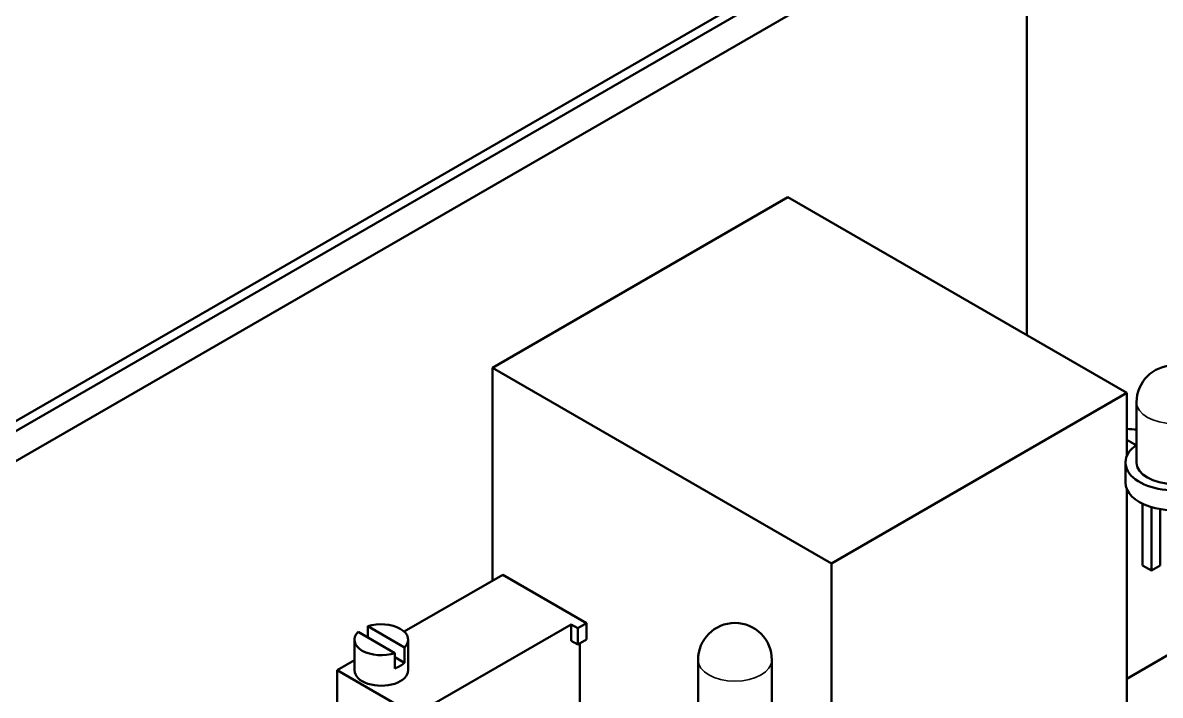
# Model space of a CAD drawing. Header units: millimetres. Extents: x -106 to 841, y -50 to 594.
# Drawn here: x 559.87 to 606.14, y 263.76 to 291.12 of the extents above; entities that cross this region are included whole.
import ezdxf

# ---------------------------------------------------------------- set-up
doc = ezdxf.new("R2010")
doc.units = ezdxf.units.MM
doc.layers.add('Visible (ISO)', color=7, linetype='Continuous', lineweight=50)
doc.layers.add('Visible Narrow (ISO)', color=7, linetype='Continuous', lineweight=35)

msp = doc.modelspace()

# ---------------------------------------------------------------- linework, layer by layer
at = {"layer": 'Visible (ISO)'}
for p, q in [((605.513, 301.438), (551.775, 270.412)), ((605.513, 301.029), (552.137, 270.213)), ((552.741, 269.337), (600.717, 297.036)), ((600.717, 297.036), (600.717, 278.414)), ((590.998, 284.025), (578.977, 277.085)), ((604.787, 276.065), (590.998, 284.025)), ((578.977, 277.085), (592.766, 269.124)), ((578.977, 268.421), (578.977, 277.085)), ((592.766, 269.124), (604.787, 276.065)), ((604.787, 273.501), (604.787, 276.065)), ((605.179, 273.228), (605.179, 275.678)), ((604.787, 274.146), (605.157, 273.932)), ((604.729, 273.228), (604.729, 272.412)), ((604.787, 260.551), (604.787, 272.139)), ((605.427, 269.036), (605.427, 271.548)), ((605.781, 268.831), (605.781, 271.412)), ((606.134, 269.036), (606.134, 271.331)), ((592.766, 253.611), (592.766, 269.124)), ((605.427, 269.036), (605.781, 268.831)), ((605.781, 268.831), (606.134, 269.036)), ((575.386, 266.347), (579.394, 268.661)), ((582.807, 266.691), (579.394, 268.661)), ((573.906, 266.106), (573.906, 266.562)), ((573.906, 266.562), (575.399, 265.7)), ((576.161, 263.165), (582.178, 266.639)), ((582.178, 266.639), (582.178, 265.977)), ((582.178, 266.639), (582.448, 266.484)), ((582.807, 266.691), (582.448, 266.484)), ((582.807, 266.029), (582.807, 266.691)), ((573.511, 266.334), (575.004, 265.472)), ((582.448, 266.484), (582.448, 265.822)), ((573.363, 264.773), (573.363, 266.017)), ((575.399, 265.078), (575.399, 265.7)), ((575.547, 264.773), (575.547, 266.017)), ((582.178, 265.977), (582.448, 265.822)), ((582.448, 265.822), (582.807, 266.029)), ((582.537, 265.873), (582.537, 259.317)), ((607.544, 266.022), (604.787, 264.43)), ((572.659, 264.773), (573.363, 265.179)), ((575.004, 264.85), (575.004, 265.472)), ((575.004, 265.306), (575.399, 265.078)), ((587.341, 265.199), (587.341, 262.913)), ((590.341, 265.199), (590.341, 262.913)), ((576.071, 262.802), (572.659, 264.773)), ((572.659, 256.996), (572.659, 264.773))]:
    msp.add_line(p, q, dxfattribs=at)
for centre in [(606.679, 275.678), (588.841, 265.199)]:
    msp.add_arc(centre, 1.5, 0, 180, dxfattribs=at)
for centre, major_axis, start_param, end_param in [((606.02, 278.868), (-7.5, 0), 1.405608, 1.45838), ((606.679, 273.228), (-1.95, 0), 5.590025, 9.63702), ((606.679, 273.228), (1.5, 0), 3.141593, 6.283185), ((606.679, 272.412), (-1.95, 0), 0, 3.141593), ((574.455, 266.017), (1.092, 0), 5.756477, 8.38069), ((574.455, 266.017), (-1.092, 0), 5.756477, 8.38069), ((574.455, 264.773), (-1.092, 0), 0, 3.141593), ((574.455, 265.395), (1.092, 0), 5.239098, 5.756477)]:
    msp.add_ellipse(centre, major_axis=major_axis, ratio=0.57735, start_param=start_param, end_param=end_param, dxfattribs=at)
at = {"layer": 'Visible Narrow (ISO)'}
for centre in [(606.679, 275.678), (588.841, 265.199)]:
    msp.add_ellipse(centre, major_axis=(1.5, 0), ratio=0.57735, start_param=3.141593, end_param=6.283185, dxfattribs=at)

doc.saveas('drawing.dxf')
